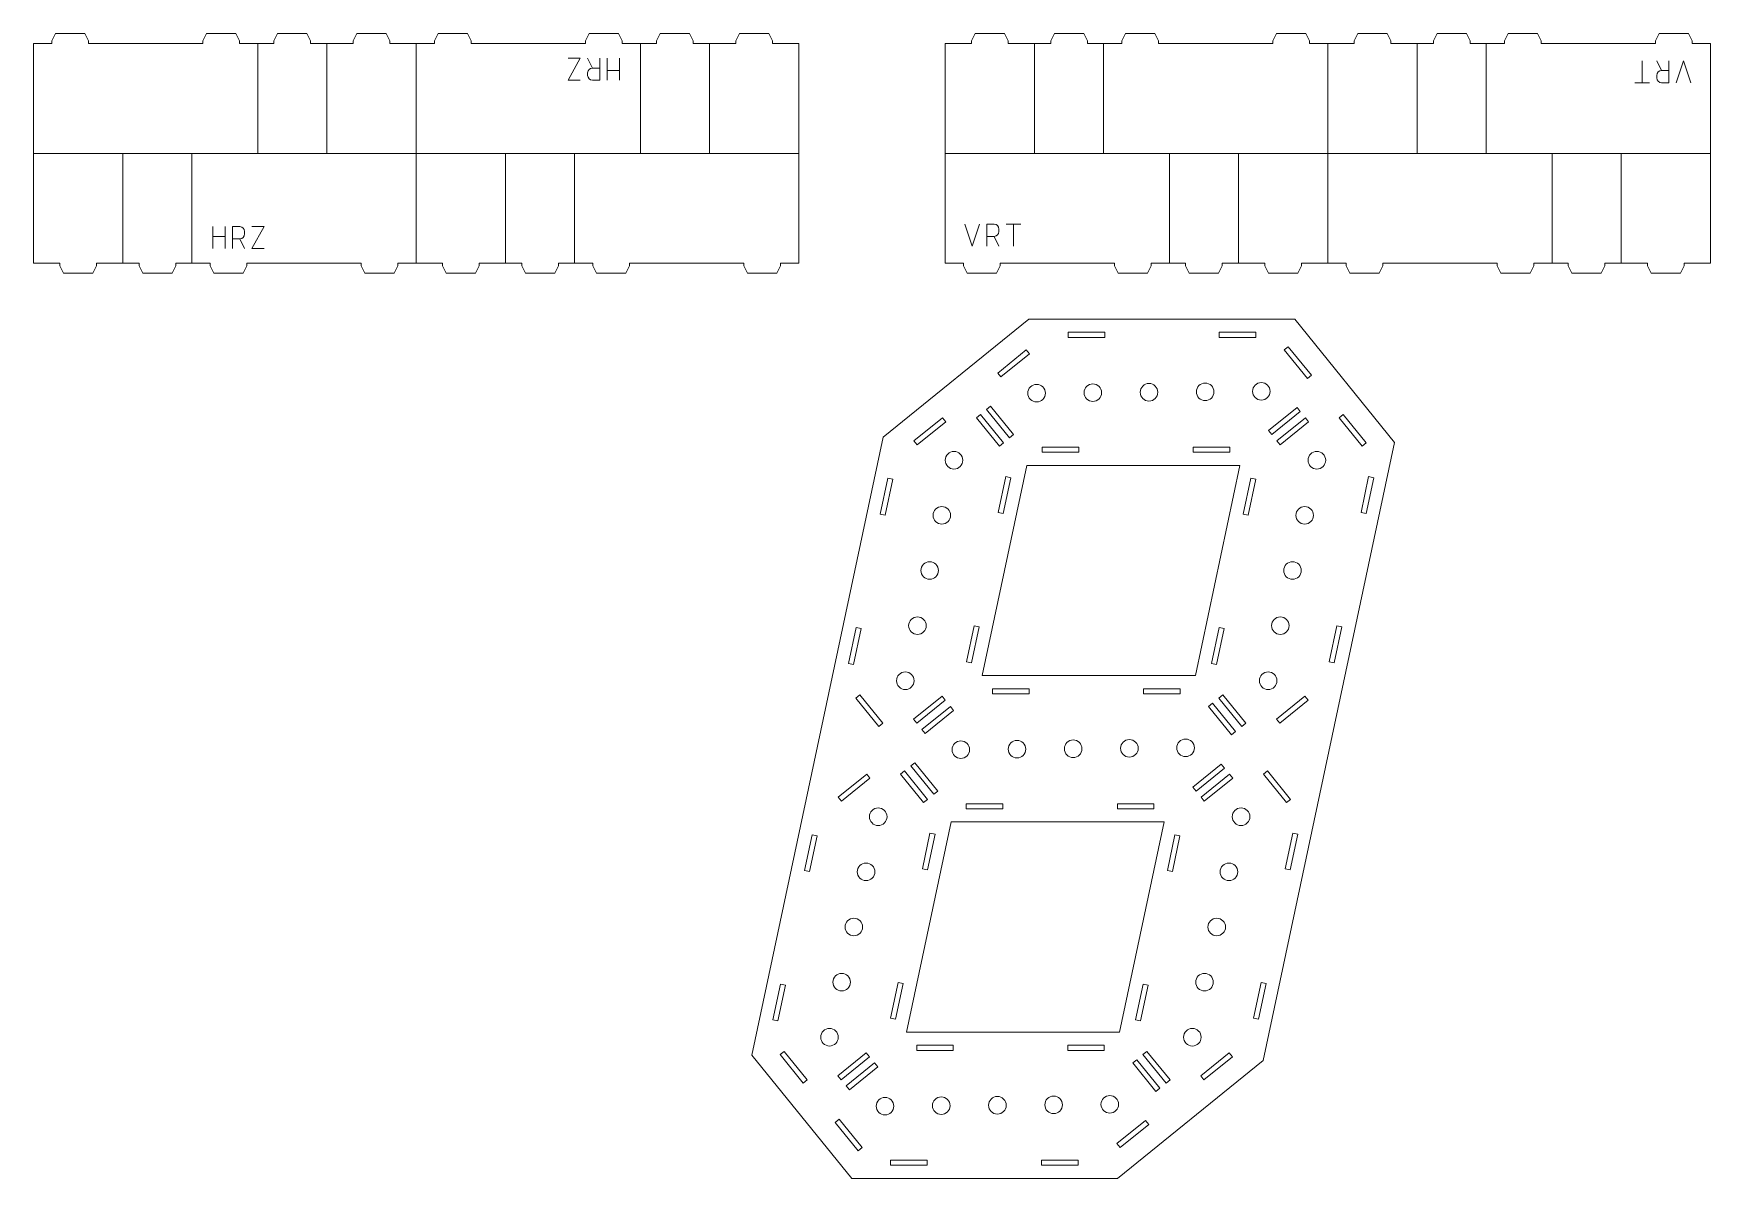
# Model space of a CAD drawing. Header units: millimetres. Extents: x -189 to 269, y 0 to 313.
import ezdxf

# ---------------------------------------------------------------- set-up
doc = ezdxf.new("R2010")
doc.units = ezdxf.units.MM
for name, color, linetype, lineweight, true_color in [('outer_frame', 178, 'Continuous', 0, 0x000000), ('red', 1, 'Continuous', 0, 0xff0000), ('segment_holes', 178, 'Continuous', 0, 0x000000), ('segment_slots', 178, 'Continuous', 0, 0x000000), ('shield', 178, 'Continuous', 0, 0x000000)]:
    doc.layers.add(name, color=color, linetype=linetype, lineweight=lineweight, true_color=true_color)

# ---------------------------------------------------------------- blocks, each defined once
blk = doc.blocks.new('horiz')
at = {"layer": 'outer_frame'}
for p, q in [((16.01, 11.55), (8.24, 5.26)), ((87.61, 12.45), (93.9, 4.68)), ((5.21, -4.68), (11.5, -12.45)), ((90.87, -5.26), (83.1, -11.55))]:
    blk.add_line(p, q, dxfattribs=at)
at = {"layer": 'segment_holes'}
for centre in [(18.86, -0.25), (34.21, -0.12), (49.55, 0), (64.9, 0.12), (80.24, 0.25)]:
    blk.add_circle(centre, 2.4, dxfattribs=at)
at = {"layer": 'segment_slots'}
for p, q in [((27.5, 16.4), (27.5, 15)), ((37.5, 16.4), (27.5, 16.4)), ((27.5, 15), (37.5, 15)), ((37.5, 16.4), (37.5, 15)), ((68.74, 16.4), (68.74, 15)), ((78.74, 16.4), (68.74, 16.4)), ((68.74, 15), (78.74, 15)), ((78.74, 16.4), (78.74, 15)), ((9.12, 4.17), (16.89, 10.46)), ((16.01, 11.55), (16.89, 10.46)), ((86.52, 11.57), (87.61, 12.45)), ((86.52, 11.57), (92.81, 3.8)), ((8.24, 5.26), (9.12, 4.17)), ((92.81, 3.8), (93.9, 4.68)), ((5.21, -4.68), (6.29, -3.8)), ((12.59, -11.57), (6.29, -3.8)), ((89.99, -4.17), (82.21, -10.46)), ((89.99, -4.17), (90.87, -5.26)), ((11.5, -12.45), (12.59, -11.57)), ((82.21, -10.46), (83.1, -11.55)), ((20.36, -16.4), (20.36, -15)), ((20.36, -15), (30.36, -15)), ((20.36, -16.4), (30.36, -16.4)), ((30.36, -16.4), (30.36, -15)), ((61.61, -16.4), (61.61, -15)), ((71.61, -15), (61.61, -15)), ((61.61, -16.4), (71.61, -16.4)), ((71.61, -16.4), (71.61, -15))]:
    blk.add_line(p, q, dxfattribs=at)
blk = doc.blocks.new('vertical')
at = {"layer": 'segment_holes'}
for centre in [(-3.7, -18.57), (-7.02, -33.63), (-10.35, -48.69), (-13.68, -63.75), (-17, -78.8)]:
    blk.add_circle(centre, 2.4, dxfattribs=at)
at = {"layer": 'segment_slots'}
for p, q in [((-6.85, -6.97), (-14.63, -13.26)), ((-5.97, -8.05), (-13.75, -14.35)), ((-6.85, -6.97), (-5.97, -8.05)), ((2.41, -6.95), (3.5, -6.06)), ((2.41, -6.95), (8.7, -14.72)), ((3.5, -6.06), (9.79, -13.84)), ((-14.63, -13.26), (-13.75, -14.35)), ((8.7, -14.72), (9.79, -13.84)), ((-21.76, -23.49), (-23.84, -33.27)), ((-20.39, -23.78), (-22.47, -33.56)), ((-21.76, -23.49), (-20.39, -23.78)), ((10.44, -23.04), (8.36, -32.82)), ((9.73, -33.11), (11.81, -23.33)), ((11.81, -23.33), (10.44, -23.04)), ((-23.84, -33.27), (-22.47, -33.56)), ((9.73, -33.11), (8.36, -32.82)), ((1.77, -63.82), (-0.31, -73.6)), ((1.06, -73.89), (3.14, -64.11)), ((3.14, -64.11), (1.77, -63.82)), ((-30.43, -64.27), (-32.51, -74.05)), ((-29.06, -64.56), (-31.14, -74.34)), ((-30.43, -64.27), (-29.06, -64.56)), ((-32.51, -74.05), (-31.14, -74.34)), ((1.06, -73.89), (-0.31, -73.6)), ((-30.49, -83.54), (-29.4, -82.66)), ((-30.49, -83.54), (-24.19, -91.31)), ((-23.11, -90.43), (-29.4, -82.66)), ((-6.95, -83.03), (-14.72, -89.32)), ((-6.07, -84.12), (-13.84, -90.41)), ((-6.95, -83.03), (-6.07, -84.12)), ((-24.19, -91.31), (-23.11, -90.43)), ((-14.72, -89.32), (-13.84, -90.41))]:
    blk.add_line(p, q, dxfattribs=at)

msp = doc.modelspace()

# ---------------------------------------------------------------- linework, layer by layer
at = {"layer": 'outer_frame'}
for p, q in [((82.85, 234.76), (43.05, 202.53)), ((82.85, 234.76), (155.44, 234.76)), ((155.44, 234.76), (182.73, 201.05)), ((7.16, 33.71), (43.05, 202.53)), ((146.85, 32.23), (182.73, 201.05)), ((70.09, 137.38), (82.29, 194.76)), ((82.29, 194.76), (140.5, 194.76)), ((128.31, 137.38), (140.5, 194.76)), ((70.09, 137.38), (128.31, 137.38)), ((49.4, 40), (61.59, 97.38)), ((61.59, 97.38), (119.8, 97.38)), ((107.61, 40), (119.8, 97.38)), ((49.4, 40), (107.61, 40)), ((7.16, 33.71), (34.46, 0)), ((146.85, 32.23), (107.05, 0)), ((34.46, 0), (107.05, 0))]:
    msp.add_line(p, q, dxfattribs=at)
at = {"layer": 'red'}
for p, q in [((-127.74, 310), (-127.74, 280)), ((-108.92, 310), (-108.92, 280)), ((-84.5, 310), (-84.5, 280)), ((-23.25, 310), (-23.25, 280)), ((-4.42, 310), (-4.42, 280)), ((84.42, 310), (84.42, 280)), ((103.25, 310), (103.25, 280)), ((164.5, 310), (164.5, 280)), ((188.92, 310), (188.92, 280)), ((207.74, 310), (207.74, 280)), ((-42.99, 300), (-39.66, 306)), ((-39.66, 306), (-42.99, 306)), ((-36.32, 303.33), (-37.66, 306)), ((-36.32, 303.33), (-34.32, 303.33)), ((-34.32, 306), (-34.32, 300)), ((-32.32, 306), (-32.32, 300)), ((-28.99, 302.67), (-32.32, 302.67)), ((-28.99, 300), (-28.99, 306)), ((250.31, 299.31), (250.31, 305.31)), ((255.64, 302.65), (254.31, 305.31)), ((255.64, 302.65), (257.64, 302.65)), ((257.64, 305.31), (257.64, 299.31)), ((261.64, 305.31), (259.64, 299.31)), ((263.64, 299.31), (261.64, 305.31)), ((-39.66, 300), (-42.99, 300)), ((-37.66, 301.33), (-37.66, 302)), ((-34.32, 300), (-36.32, 300)), ((252.31, 299.31), (248.31, 299.31)), ((254.31, 300.65), (254.31, 301.31)), ((257.64, 299.31), (255.64, 299.31)), ((-164.57, 250), (-164.57, 280)), ((-145.74, 250), (-145.74, 280)), ((-84.5, 250), (-84.5, 280)), ((-60.07, 250), (-60.07, 280)), ((-41.25, 250), (-41.25, 280)), ((121.25, 250), (121.25, 280)), ((140.07, 250), (140.07, 280)), ((164.5, 250), (164.5, 280)), ((225.74, 250), (225.74, 280)), ((244.57, 250), (244.57, 280)), ((-140, 260), (-140, 254)), ((-140, 257.33), (-136.67, 257.33)), ((-136.67, 254), (-136.67, 260)), ((-134.67, 254), (-134.67, 260)), ((-134.67, 260), (-132.67, 260)), ((-132.67, 256.67), (-134.67, 256.67)), ((-132.67, 256.67), (-131.33, 254)), ((-131.33, 258.67), (-131.33, 258)), ((-129.33, 260), (-126, 260)), ((-126, 260), (-129.33, 254)), ((65.35, 260.69), (67.35, 254.69)), ((67.35, 254.69), (69.35, 260.69)), ((71.35, 254.69), (71.35, 260.69)), ((71.35, 260.69), (73.35, 260.69)), ((73.35, 257.35), (71.35, 257.35)), ((73.35, 257.35), (74.68, 254.69)), ((74.68, 259.35), (74.68, 258.69)), ((76.68, 260.69), (80.68, 260.69)), ((78.68, 260.69), (78.68, 254.69)), ((-129.33, 254), (-126, 254))]:
    msp.add_line(p, q, dxfattribs=at)
for points in [[(-36.32, 303.33), (-37.06, 303.33), (-37.66, 302.74), (-37.66, 302)], [(255.64, 302.65), (254.9, 302.65), (254.31, 302.05), (254.31, 301.31)], [(-37.66, 301.33), (-37.66, 300.6), (-37.06, 300), (-36.32, 300)], [(254.31, 300.65), (254.31, 299.91), (254.9, 299.31), (255.64, 299.31)], [(-131.33, 258.67), (-131.33, 259.4), (-131.93, 260), (-132.67, 260)], [(-132.67, 256.67), (-131.93, 256.67), (-131.33, 257.26), (-131.33, 258)], [(74.68, 259.35), (74.68, 260.09), (74.09, 260.69), (73.35, 260.69)], [(73.35, 257.35), (74.09, 257.35), (74.68, 257.95), (74.68, 258.69)]]:
    msp.add_open_spline(points, degree=3, dxfattribs=at)
at = {"layer": 'shield'}
for p, q in [((-182.99, 312.75), (-183.99, 310.75)), ((-174.99, 312.75), (-182.99, 312.75)), ((-174.99, 312.75), (-173.99, 310.75)), ((-141.74, 312.75), (-142.74, 310.75)), ((-133.74, 312.75), (-141.74, 312.75)), ((-133.74, 312.75), (-132.74, 310.75)), ((-122.33, 312.75), (-123.33, 310.75)), ((-122.33, 312.75), (-114.33, 312.75)), ((-114.33, 312.75), (-113.33, 310.75)), ((-100.71, 312.75), (-101.71, 310.75)), ((-100.71, 312.75), (-92.71, 312.75)), ((-92.71, 312.75), (-91.71, 310.75)), ((-78.5, 312.75), (-79.5, 310.75)), ((-70.5, 312.75), (-78.5, 312.75)), ((-70.5, 312.75), (-69.5, 310.75)), ((-37.25, 312.75), (-38.25, 310.75)), ((-29.25, 312.75), (-37.25, 312.75)), ((-29.25, 312.75), (-28.25, 310.75)), ((-17.84, 312.75), (-18.84, 310.75)), ((-17.84, 312.75), (-9.84, 312.75)), ((-9.84, 312.75), (-8.84, 310.75)), ((3.79, 312.75), (2.79, 310.75)), ((3.79, 312.75), (11.79, 312.75)), ((11.79, 312.75), (12.79, 310.75)), ((68.21, 312.75), (67.21, 310.75)), ((76.21, 312.75), (68.21, 312.75)), ((76.21, 312.75), (77.21, 310.75)), ((89.84, 312.75), (88.84, 310.75)), ((97.84, 312.75), (89.84, 312.75)), ((97.84, 312.75), (98.84, 310.75)), ((109.25, 312.75), (108.25, 310.75)), ((109.25, 312.75), (117.25, 312.75)), ((117.25, 312.75), (118.25, 310.75)), ((150.5, 312.75), (149.5, 310.75)), ((150.5, 312.75), (158.5, 312.75)), ((158.5, 312.75), (159.5, 310.75)), ((172.71, 312.75), (171.71, 310.75)), ((180.71, 312.75), (172.71, 312.75)), ((180.71, 312.75), (181.71, 310.75)), ((194.33, 312.75), (193.33, 310.75)), ((202.33, 312.75), (194.33, 312.75)), ((202.33, 312.75), (203.33, 310.75)), ((213.74, 312.75), (212.74, 310.75)), ((213.74, 312.75), (221.74, 312.75)), ((221.74, 312.75), (222.74, 310.75)), ((254.99, 312.75), (253.99, 310.75)), ((254.99, 312.75), (262.99, 312.75)), ((262.99, 312.75), (263.99, 310.75)), ((-188.99, 310), (-188.99, 280)), ((-183.99, 310), (-188.99, 310)), ((-183.99, 310.75), (-183.99, 310)), ((-173.99, 310.75), (-173.99, 310)), ((-142.74, 310), (-173.99, 310)), ((-142.74, 310.75), (-142.74, 310)), ((-132.74, 310.75), (-132.74, 310)), ((-127.74, 310), (-132.74, 310)), ((-127.74, 310), (-123.33, 310)), ((-123.33, 310), (-123.33, 310.75)), ((-113.33, 310), (-113.33, 310.75)), ((-113.33, 310), (-108.92, 310)), ((-108.92, 310), (-101.71, 310)), ((-101.71, 310), (-101.71, 310.75)), ((-91.71, 310), (-91.71, 310.75)), ((-91.71, 310), (-84.5, 310)), ((-79.5, 310), (-84.5, 310)), ((-79.5, 310.75), (-79.5, 310)), ((-69.5, 310.75), (-69.5, 310)), ((-38.25, 310), (-69.5, 310)), ((-38.25, 310.75), (-38.25, 310)), ((-28.25, 310.75), (-28.25, 310)), ((-23.25, 310), (-28.25, 310)), ((-23.25, 310), (-18.84, 310)), ((-18.84, 310), (-18.84, 310.75)), ((-8.84, 310), (-8.84, 310.75)), ((-8.84, 310), (-4.42, 310)), ((-4.42, 310), (2.79, 310)), ((2.79, 310), (2.79, 310.75)), ((12.79, 310), (12.79, 310.75)), ((12.79, 310), (20, 310)), ((20, 310), (20, 280)), ((67.21, 310), (60, 310)), ((60, 310), (60, 280)), ((67.21, 310), (67.21, 310.75)), ((77.21, 310), (77.21, 310.75)), ((84.42, 310), (77.21, 310)), ((88.84, 310), (84.42, 310)), ((88.84, 310), (88.84, 310.75)), ((98.84, 310), (98.84, 310.75)), ((103.25, 310), (98.84, 310)), ((103.25, 310), (108.25, 310)), ((108.25, 310.75), (108.25, 310)), ((118.25, 310.75), (118.25, 310)), ((118.25, 310), (149.5, 310)), ((149.5, 310.75), (149.5, 310)), ((159.5, 310.75), (159.5, 310)), ((159.5, 310), (164.5, 310)), ((171.71, 310), (164.5, 310)), ((171.71, 310), (171.71, 310.75)), ((181.71, 310), (181.71, 310.75)), ((188.92, 310), (181.71, 310)), ((193.33, 310), (188.92, 310)), ((193.33, 310), (193.33, 310.75)), ((203.33, 310), (203.33, 310.75)), ((207.74, 310), (203.33, 310)), ((207.74, 310), (212.74, 310)), ((212.74, 310.75), (212.74, 310)), ((222.74, 310.75), (222.74, 310)), ((222.74, 310), (253.99, 310)), ((253.99, 310.75), (253.99, 310)), ((263.99, 310.75), (263.99, 310)), ((263.99, 310), (268.99, 310)), ((268.99, 310), (268.99, 280)), ((-188.99, 250), (-188.99, 280)), ((-188.99, 280), (20, 280)), ((20, 250), (20, 280)), ((60, 250), (60, 280)), ((268.99, 280), (60, 280)), ((268.99, 250), (268.99, 280)), ((-181.78, 250), (-188.99, 250)), ((-181.78, 250), (-181.78, 249.25)), ((-180.78, 247.25), (-181.78, 249.25)), ((-172.78, 247.25), (-171.78, 249.25)), ((-171.78, 250), (-171.78, 249.25)), ((-164.57, 250), (-171.78, 250)), ((-160.15, 250), (-164.57, 250)), ((-160.15, 250), (-160.15, 249.25)), ((-159.15, 247.25), (-160.15, 249.25)), ((-151.15, 247.25), (-150.15, 249.25)), ((-150.15, 250), (-150.15, 249.25)), ((-145.74, 250), (-150.15, 250)), ((-145.74, 250), (-140.74, 250)), ((-140.74, 249.25), (-140.74, 250)), ((-139.74, 247.25), (-140.74, 249.25)), ((-131.74, 247.25), (-130.74, 249.25)), ((-130.74, 249.25), (-130.74, 250)), ((-130.74, 250), (-99.5, 250)), ((-99.5, 249.25), (-99.5, 250)), ((-98.5, 247.25), (-99.5, 249.25)), ((-90.5, 247.25), (-89.5, 249.25)), ((-89.5, 249.25), (-89.5, 250)), ((-89.5, 250), (-84.5, 250)), ((-77.28, 250), (-84.5, 250)), ((-77.28, 250), (-77.28, 249.25)), ((-76.28, 247.25), (-77.28, 249.25)), ((-68.28, 247.25), (-67.28, 249.25)), ((-67.28, 250), (-67.28, 249.25)), ((-60.07, 250), (-67.28, 250)), ((-55.66, 250), (-60.07, 250)), ((-55.66, 250), (-55.66, 249.25)), ((-54.66, 247.25), (-55.66, 249.25)), ((-46.66, 247.25), (-45.66, 249.25)), ((-45.66, 250), (-45.66, 249.25)), ((-41.25, 250), (-45.66, 250)), ((-41.25, 250), (-36.25, 250)), ((-36.25, 249.25), (-36.25, 250)), ((-35.25, 247.25), (-36.25, 249.25)), ((-27.25, 247.25), (-26.25, 249.25)), ((-26.25, 249.25), (-26.25, 250)), ((-26.25, 250), (5, 250)), ((5, 249.25), (5, 250)), ((6, 247.25), (5, 249.25)), ((14, 247.25), (15, 249.25)), ((15, 249.25), (15, 250)), ((15, 250), (20, 250)), ((65, 250), (60, 250)), ((65, 249.25), (65, 250)), ((66, 247.25), (65, 249.25)), ((74, 247.25), (75, 249.25)), ((75, 249.25), (75, 250)), ((106.25, 250), (75, 250)), ((106.25, 249.25), (106.25, 250)), ((107.25, 247.25), (106.25, 249.25)), ((115.25, 247.25), (116.25, 249.25)), ((116.25, 249.25), (116.25, 250)), ((121.25, 250), (116.25, 250)), ((121.25, 250), (125.66, 250)), ((125.66, 250), (125.66, 249.25)), ((126.66, 247.25), (125.66, 249.25)), ((134.66, 247.25), (135.66, 249.25)), ((135.66, 250), (135.66, 249.25)), ((135.66, 250), (140.07, 250)), ((140.07, 250), (147.28, 250)), ((147.28, 250), (147.28, 249.25)), ((148.28, 247.25), (147.28, 249.25)), ((156.28, 247.25), (157.28, 249.25)), ((157.28, 250), (157.28, 249.25)), ((157.28, 250), (164.5, 250)), ((169.5, 250), (164.5, 250)), ((169.5, 249.25), (169.5, 250)), ((170.5, 247.25), (169.5, 249.25)), ((178.5, 247.25), (179.5, 249.25)), ((179.5, 249.25), (179.5, 250)), ((210.74, 250), (179.5, 250)), ((210.74, 249.25), (210.74, 250)), ((211.74, 247.25), (210.74, 249.25)), ((219.74, 247.25), (220.74, 249.25)), ((220.74, 249.25), (220.74, 250)), ((225.74, 250), (220.74, 250)), ((225.74, 250), (230.15, 250)), ((230.15, 250), (230.15, 249.25)), ((231.15, 247.25), (230.15, 249.25)), ((239.15, 247.25), (240.15, 249.25)), ((240.15, 250), (240.15, 249.25)), ((240.15, 250), (244.57, 250)), ((244.57, 250), (251.78, 250)), ((251.78, 250), (251.78, 249.25)), ((252.78, 247.25), (251.78, 249.25)), ((260.78, 247.25), (261.78, 249.25)), ((261.78, 250), (261.78, 249.25)), ((261.78, 250), (268.99, 250)), ((-172.78, 247.25), (-180.78, 247.25)), ((-151.15, 247.25), (-159.15, 247.25)), ((-139.74, 247.25), (-131.74, 247.25)), ((-98.5, 247.25), (-90.5, 247.25)), ((-68.28, 247.25), (-76.28, 247.25)), ((-46.66, 247.25), (-54.66, 247.25)), ((-35.25, 247.25), (-27.25, 247.25)), ((6, 247.25), (14, 247.25)), ((74, 247.25), (66, 247.25)), ((115.25, 247.25), (107.25, 247.25)), ((126.66, 247.25), (134.66, 247.25)), ((148.28, 247.25), (156.28, 247.25)), ((178.5, 247.25), (170.5, 247.25)), ((219.74, 247.25), (211.74, 247.25)), ((231.15, 247.25), (239.15, 247.25)), ((252.78, 247.25), (260.78, 247.25))]:
    msp.add_line(p, q, dxfattribs=at)

# ---------------------------------------------------------------- block references
at = {"layer": 'segment_slots'}
for name, p in [('horiz', (66.09, 214.76)), ('vertical', (66.09, 214.76)), ('vertical', (165.2, 214.76)), ('horiz', (45.4, 117.38)), ('vertical', (45.4, 117.38)), ('vertical', (144.5, 117.38)), ('horiz', (24.7, 20))]:
    msp.add_blockref(name, p, dxfattribs=at)

doc.saveas('drawing.dxf')
